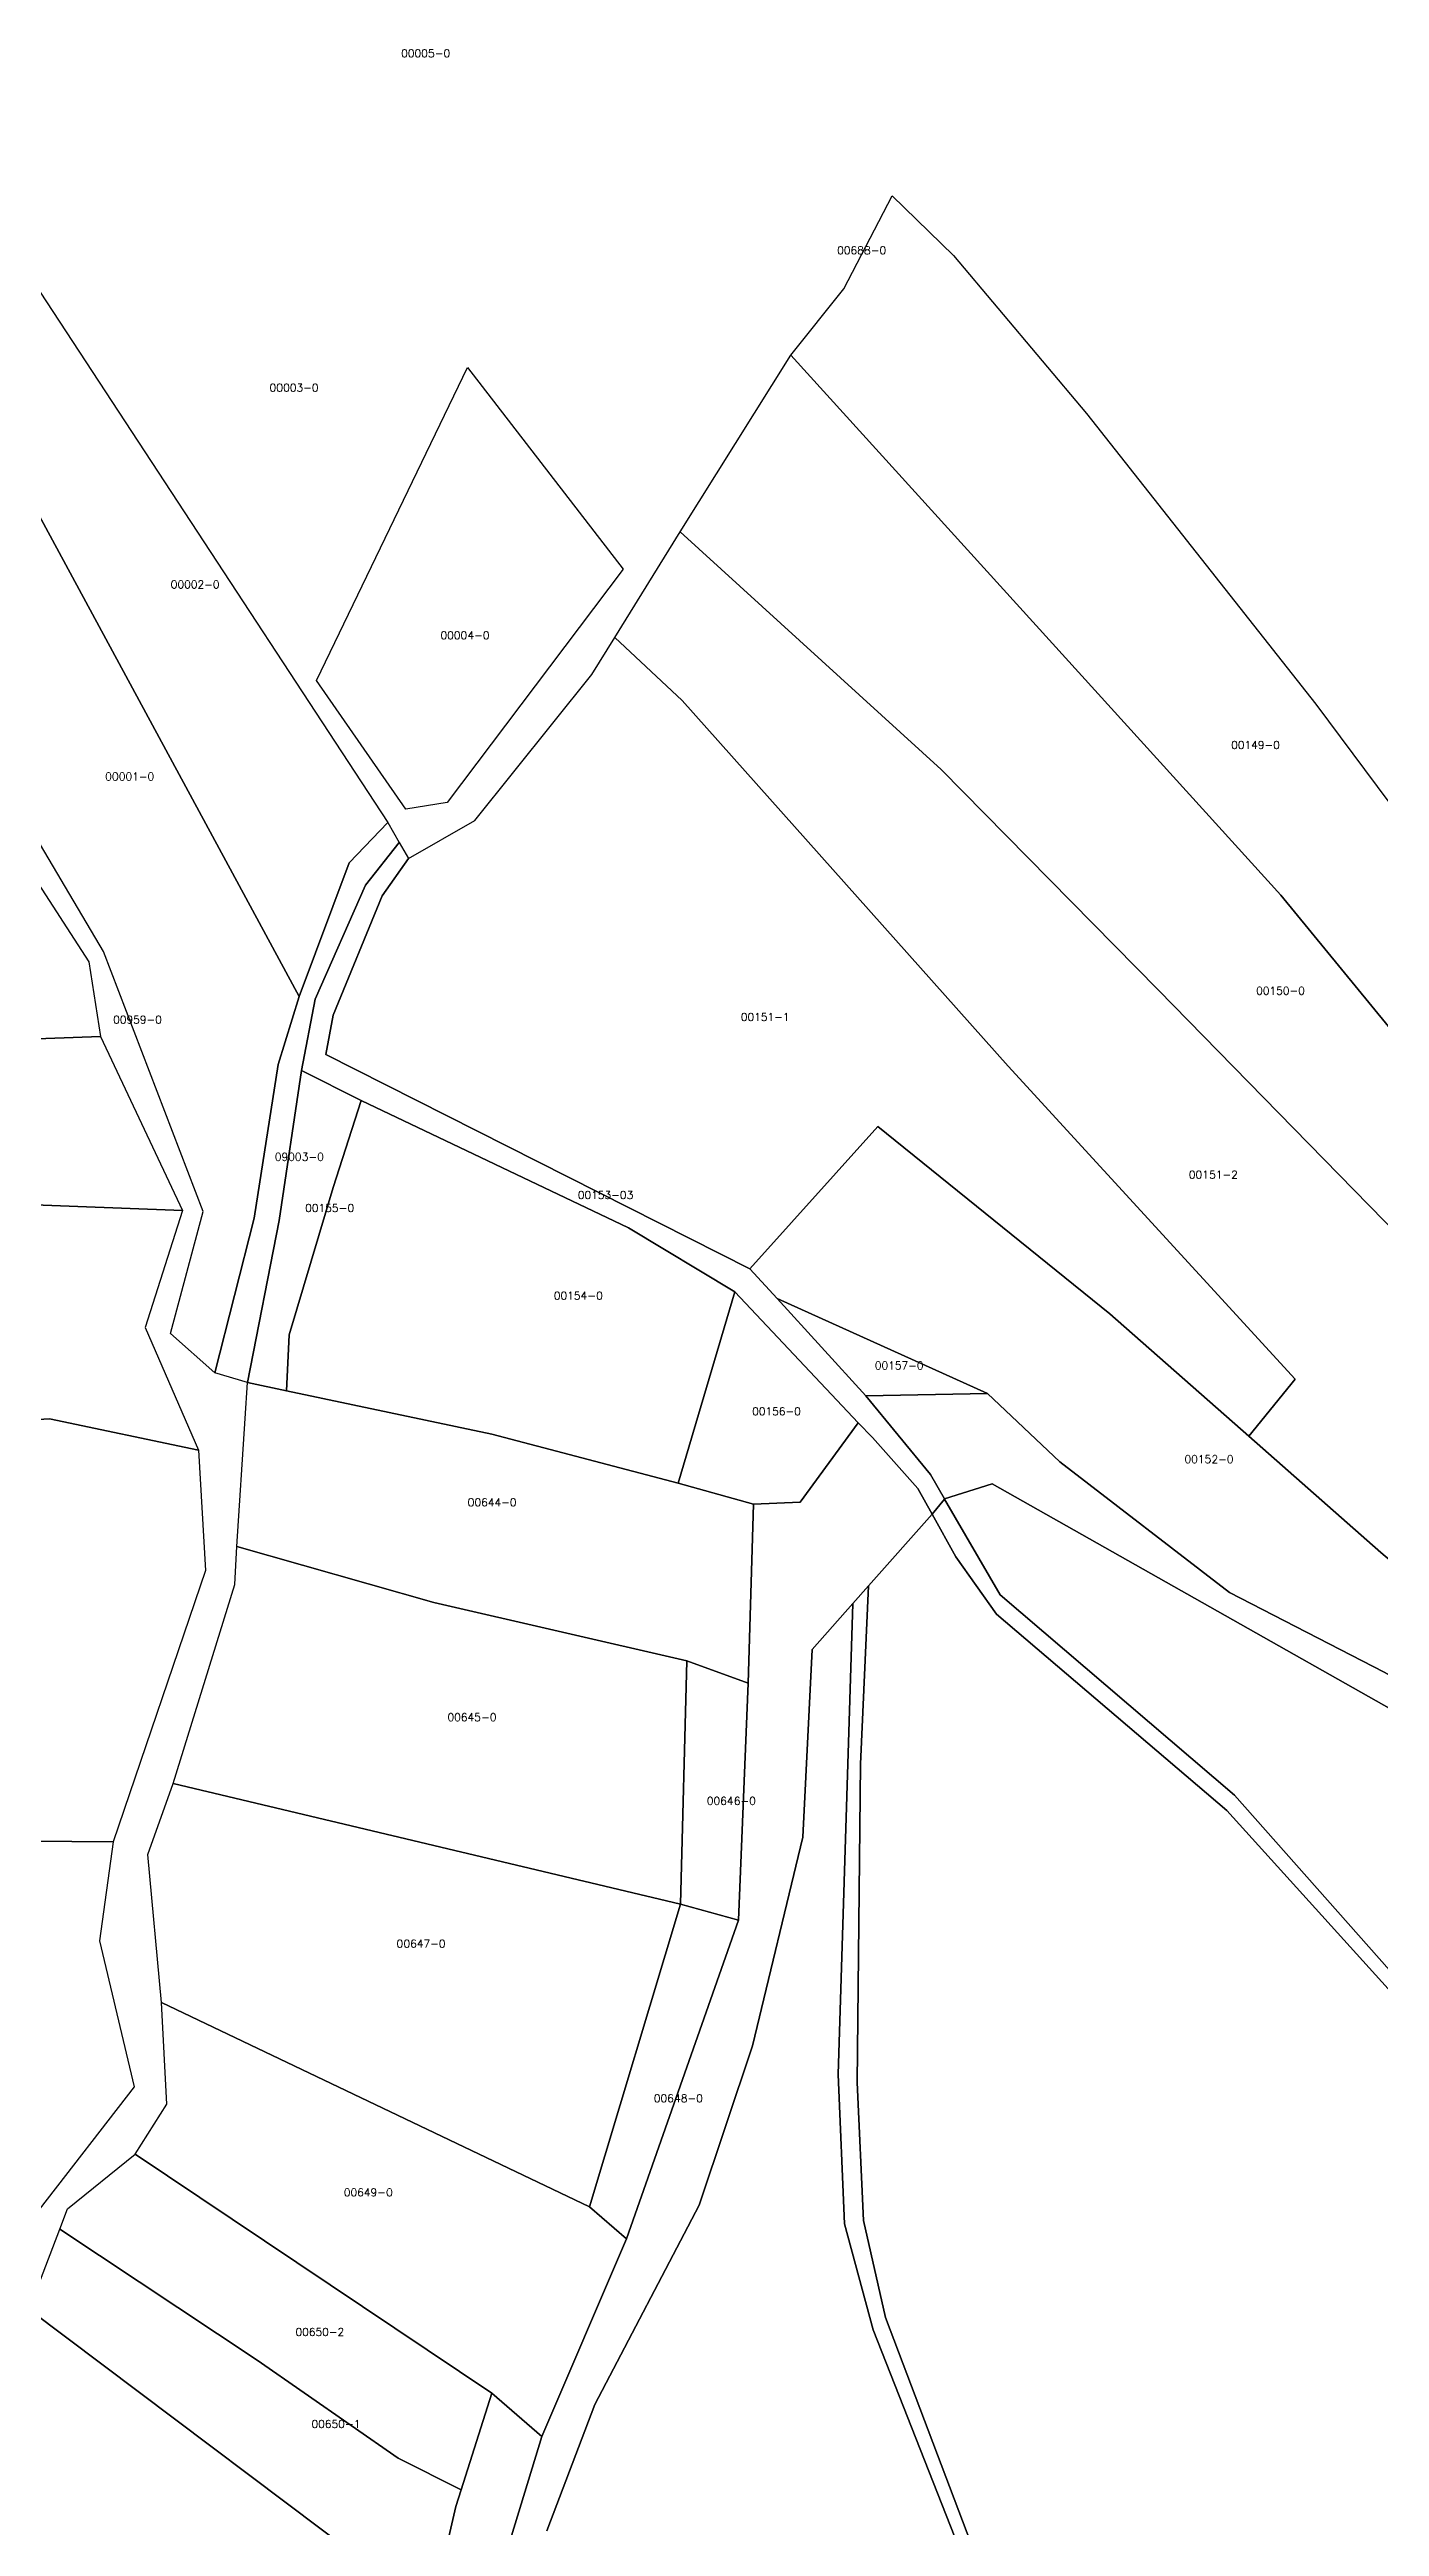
# Model space of a CAD drawing. Header units: metres. Extents: x 7423707 to 7427500, y 4706661 to 4708784.
# Drawn here: x 7425202 to 7425372.1, y 4708461.4 to 4708778.1 of the extents above; entities that cross this region are included whole.
import ezdxf

# ---------------------------------------------------------------- set-up
doc = ezdxf.new("R2010")
doc.units = ezdxf.units.M
doc.layers.add('Numrat_Parcelave', color=7, linetype='Continuous')
doc.layers.add('Parcelat_kadastrale2021', color=7, linetype='Continuous')
doc.styles.get("Standard").update_dxf_attribs({"font": 'simplex.shx'})

msp = doc.modelspace()

# ---------------------------------------------------------------- linework, layer by layer
at = {"layer": 'Parcelat_kadastrale2021'}
for points in [[(7425233.98, 4708657.02), (7425185.35, 4708746.91), (7425183.14, 4708774.05), (7425245.28, 4708679.25), (7425240.37, 4708674.09)], [(7425444.16, 4708579.77), (7425452.19, 4708568.66), (7425441.5, 4708568.02), (7425411.3, 4708606.05), (7425388.36, 4708634.73), (7425359.48, 4708669.99), (7425324, 4708709.08), (7425296.81, 4708739.03), (7425303.61, 4708747.52), (7425309.77, 4708759.42), (7425317.63, 4708751.77), (7425334.62, 4708731.59), (7425363.94, 4708694.42), (7425393.67, 4708654.48), (7425421.92, 4708611.79)], [(7425185.35, 4708746.91), (7425233.98, 4708657.02), (7425231.28, 4708648.3), (7425228.21, 4708628.66), (7425223.17, 4708608.89), (7425217.52, 4708613.92), (7425221.7, 4708629.52), (7425208.93, 4708662.79), (7425198.12, 4708681.09), (7425184.74, 4708725.05), (7425178.23, 4708734.63), (7425179.83, 4708739.66)], [(7425247.61, 4708680.97), (7425236.19, 4708697.42), (7425255.47, 4708737.45), (7425275.37, 4708711.66), (7425252.89, 4708681.83)], [(7425433.73, 4708565.75), (7425426.62, 4708573.16), (7425343.76, 4708657.85), (7425316.02, 4708686.05), (7425282.68, 4708716.46), (7425296.81, 4708739.03), (7425324, 4708709.08), (7425359.48, 4708669.99), (7425388.36, 4708634.73), (7425411.3, 4708606.05), (7425441.5, 4708568.02)], [(7425426.62, 4708573.16), (7425406.04, 4708557.45), (7425372.24, 4708585.93), (7425355.38, 4708600.77), (7425361.28, 4708608.07), (7425324.59, 4708648.12), (7425282.93, 4708694.85), (7425274.32, 4708702.94), (7425282.68, 4708716.46), (7425316.02, 4708686.05), (7425343.76, 4708657.85)], [(7425355.38, 4708600.77), (7425337.61, 4708616.42), (7425307.94, 4708640.4), (7425291.58, 4708622.21), (7425237.39, 4708649.59), (7425238.31, 4708654.64), (7425244.55, 4708669.89), (7425247.95, 4708674.67), (7425256.4, 4708679.53), (7425271.38, 4708698.18), (7425274.32, 4708702.94), (7425282.93, 4708694.85), (7425324.59, 4708648.12), (7425361.28, 4708608.07)], [(7425234.26, 4708647.57), (7425231.42, 4708628.37), (7425227.34, 4708607.66), (7425223.17, 4708608.89), (7425228.21, 4708628.66), (7425231.28, 4708648.3), (7425233.98, 4708657.02), (7425240.37, 4708674.09), (7425245.28, 4708679.25), (7425246.76, 4708676.7), (7425242.45, 4708671.27), (7425236, 4708656.67)], [(7425076.04, 4708648.18), (7425087.26, 4708677.98), (7425091.27, 4708678.38), (7425140.32, 4708675.57), (7425164.64, 4708673.97), (7425199.66, 4708672.9), (7425207.08, 4708661.47), (7425208.55, 4708651.91), (7425159.56, 4708650.11), (7425109.11, 4708648.58)], [(7425295.07, 4708618.4), (7425306.41, 4708605.93), (7425314.67, 4708595.88), (7425316.46, 4708592.78), (7425316.48, 4708592.74), (7425314.88, 4708590.83), (7425313.06, 4708594.08), (7425307.26, 4708600.61), (7425305.44, 4708602.51), (7425289.66, 4708619.27), (7425276.06, 4708627.45), (7425241.89, 4708643.71), (7425234.26, 4708647.57), (7425236, 4708656.67), (7425242.45, 4708671.27), (7425246.76, 4708676.7), (7425247.95, 4708674.67), (7425244.55, 4708669.89), (7425238.31, 4708654.64), (7425237.39, 4708649.59), (7425291.58, 4708622.21)], [(7425067.35, 4708625.73), (7425076.04, 4708648.18), (7425109.11, 4708648.58), (7425159.56, 4708650.11), (7425208.55, 4708651.91), (7425219.05, 4708629.63), (7425167.74, 4708631.6), (7425116.99, 4708627.8)], [(7425232.33, 4708606.6), (7425227.34, 4708607.66), (7425231.42, 4708628.37), (7425234.26, 4708647.57), (7425241.89, 4708643.71), (7425238.31, 4708632.6), (7425232.7, 4708613.76)], [(7425282.43, 4708594.8), (7425258.61, 4708601.03), (7425232.33, 4708606.6), (7425232.7, 4708613.76), (7425238.31, 4708632.6), (7425241.89, 4708643.71), (7425276.06, 4708627.45), (7425289.66, 4708619.27)], [(7425321.96, 4708606.25), (7425295.07, 4708618.4), (7425291.58, 4708622.21), (7425307.94, 4708640.4), (7425337.61, 4708616.42), (7425355.38, 4708600.77), (7425372.24, 4708585.93), (7425406.04, 4708557.45), (7425426.62, 4708573.16), (7425433.73, 4708565.75), (7425418.01, 4708555.06), (7425409.59, 4708549.55), (7425372.66, 4708570.61), (7425352.9, 4708580.82), (7425331.19, 4708597.5)], [(7425065.48, 4708622.38), (7425067.35, 4708625.73), (7425116.99, 4708627.8), (7425167.74, 4708631.6), (7425219.05, 4708629.63), (7425214.29, 4708614.7), (7425221.11, 4708598.98), (7425202.04, 4708602.99), (7425112.63, 4708597.8), (7425083.15, 4708595.09), (7425073.83, 4708615.89)], [(7425292.04, 4708592.09), (7425282.43, 4708594.8), (7425289.66, 4708619.27), (7425305.44, 4708602.51), (7425298, 4708592.36)], [(7425295.07, 4708618.4), (7425321.96, 4708606.25), (7425306.41, 4708605.93)], [(7425282.43, 4708594.8), (7425292.04, 4708592.09), (7425291.36, 4708569.22), (7425283.51, 4708572.06), (7425251.16, 4708579.51), (7425225.99, 4708586.68), (7425227.07, 4708603.06), (7425227.34, 4708607.66), (7425232.33, 4708606.6), (7425258.61, 4708601.03)], [(7425306.41, 4708605.93), (7425321.96, 4708606.25), (7425331.19, 4708597.5), (7425352.9, 4708580.82), (7425372.66, 4708570.61), (7425409.59, 4708549.55), (7425418.01, 4708555.06), (7425419.71, 4708552.07), (7425433.55, 4708527.45), (7425447.39, 4708502.84), (7425441.34, 4708503.85), (7425425.16, 4708535.48), (7425403.41, 4708549.02), (7425322.54, 4708594.68), (7425316.46, 4708592.78), (7425314.67, 4708595.88)], [(7425083.15, 4708595.09), (7425112.63, 4708597.8), (7425202.04, 4708602.99), (7425221.11, 4708598.98), (7425221.98, 4708583.6), (7425210.17, 4708548.92), (7425167.79, 4708549.24), (7425128.13, 4708550.11), (7425096.59, 4708548.92), (7425090.63, 4708566.59), (7425084.13, 4708588.15)], [(7425316.46, 4708592.78), (7425322.54, 4708594.68), (7425403.41, 4708549.02), (7425425.16, 4708535.48), (7425441.34, 4708503.85), (7425415.1, 4708508.25), (7425400.19, 4708511.33), (7425390.64, 4708515.54), (7425378.65, 4708526.55), (7425353.54, 4708554.9), (7425323.57, 4708580.49), (7425316.48, 4708592.74)], [(7425316.48, 4708592.74), (7425323.57, 4708580.49), (7425353.54, 4708554.9), (7425378.65, 4708526.55), (7425390.64, 4708515.54), (7425400.19, 4708511.33), (7425415.1, 4708508.25), (7425441.34, 4708503.85), (7425442.5, 4708501.59), (7425425.29, 4708504.03), (7425400.01, 4708509.52), (7425390.16, 4708513.46), (7425378.04, 4708524.75), (7425352.54, 4708552.94), (7425323.12, 4708578.02), (7425317.93, 4708585.38), (7425314.88, 4708590.83)], [(7425225.99, 4708586.68), (7425251.16, 4708579.51), (7425283.51, 4708572.06), (7425282.7, 4708540.93), (7425217.87, 4708556.36), (7425225.72, 4708581.81)], [(7425306.76, 4708581.67), (7425305.71, 4708558.85), (7425305.29, 4708518.12), (7425306.12, 4708500.51), (7425308.92, 4708488.07), (7425319.38, 4708460.51), (7425336.89, 4708417.19), (7425350.88, 4708382.69), (7425364.77, 4708356.78), (7425369.33, 4708341.24), (7425372.74, 4708324.14), (7425370.94, 4708322.89), (7425367.29, 4708341.16), (7425363.23, 4708355.51), (7425348.2, 4708381.49), (7425334.8, 4708416.82), (7425307.33, 4708486.52), (7425303.68, 4708500.06), (7425302.87, 4708519.14), (7425304.73, 4708579.39)], [(7425283.51, 4708572.06), (7425291.36, 4708569.22), (7425290.14, 4708538.9), (7425282.7, 4708540.93)], [(7425217.87, 4708556.36), (7425282.7, 4708540.93), (7425271.06, 4708502.22), (7425216.38, 4708528.35), (7425214.62, 4708547.3)], [(7425167.79, 4708549.24), (7425210.17, 4708548.92), (7425208.43, 4708536.24), (7425212.87, 4708517.6), (7425200.74, 4708501.89), (7425160.1, 4708504.71), (7425163.35, 4708525.95)], [(7425282.7, 4708540.93), (7425290.14, 4708538.9), (7425275.79, 4708498.16), (7425271.06, 4708502.22)], [(7425216.38, 4708528.35), (7425271.06, 4708502.22), (7425275.79, 4708498.16), (7425264.97, 4708472.86), (7425258.6, 4708478.4), (7425212.99, 4708508.99), (7425217.05, 4708515.36)], [(7425212.99, 4708508.99), (7425258.6, 4708478.4), (7425254.68, 4708466.05), (7425246.62, 4708470.09), (7425228.58, 4708482.61), (7425203.36, 4708499.39), (7425204.33, 4708501.96)], [(7425254.68, 4708466.05), (7425254, 4708463.92), (7425250.89, 4708450.39), (7425199.46, 4708489.1), (7425203.36, 4708499.39), (7425228.58, 4708482.61), (7425246.62, 4708470.09)], [(7425250.89, 4708450.39), (7425247.64, 4708435.23), (7425236.4, 4708404.24), (7425230.58, 4708398.15), (7425207.57, 4708379.61), (7425163.18, 4708424.14), (7425163.59, 4708441.32), (7425168.87, 4708444.57), (7425183.08, 4708468.39), (7425187.27, 4708479.9), (7425199.46, 4708489.1)], [(7425258.6, 4708478.4), (7425264.97, 4708472.86), (7425256.57, 4708445.38), (7425250.89, 4708450.39), (7425254, 4708463.92), (7425254.68, 4708466.05)]]:
    msp.add_lwpolyline(points, close=True, dxfattribs=at)
for points in [[(7425256.57, 4708445.38), (7425264.97, 4708472.86), (7425275.79, 4708498.16), (7425290.14, 4708538.9), (7425291.36, 4708569.22), (7425292.04, 4708592.09), (7425298, 4708592.36), (7425305.44, 4708602.51), (7425307.26, 4708600.61), (7425313.06, 4708594.08), (7425314.88, 4708590.83), (7425306.76, 4708581.67), (7425304.73, 4708579.39), (7425299.55, 4708573.51), (7425298.37, 4708549.5), (7425291.91, 4708522.83), (7425285.08, 4708502.46), (7425271.74, 4708476.95), (7425265.61, 4708460.81)], [(7425372.74, 4708324.14), (7425369.33, 4708341.24), (7425364.77, 4708356.78), (7425350.88, 4708382.69), (7425336.89, 4708417.19), (7425319.38, 4708460.51), (7425308.92, 4708488.07), (7425306.12, 4708500.51), (7425305.29, 4708518.12), (7425305.71, 4708558.85), (7425306.76, 4708581.67), (7425314.88, 4708590.83), (7425317.93, 4708585.38), (7425323.12, 4708578.02), (7425352.54, 4708552.94), (7425378.04, 4708524.75)], [(7425265.61, 4708460.81), (7425271.74, 4708476.95), (7425285.08, 4708502.46), (7425291.91, 4708522.83), (7425298.37, 4708549.5), (7425299.55, 4708573.51), (7425304.73, 4708579.39), (7425302.87, 4708519.14), (7425303.68, 4708500.06), (7425307.33, 4708486.52), (7425334.8, 4708416.82)]]:
    msp.add_lwpolyline(points, dxfattribs=at)

# ---------------------------------------------------------------- texts
at = {"layer": 'Numrat_Parcelave'}
for s, p in [('00005-0', (7425247, 4708777.12)), ('00688-0', (7425302.74, 4708751.93)), ('00003-0', (7425230.18, 4708734.38)), ('00002-0', (7425217.53, 4708709.21)), ('00004-0', (7425252.03, 4708702.7)), ('00149-0', (7425353.1, 4708688.68)), ('00001-0', (7425209.17, 4708684.65)), ('00150-0', (7425356.29, 4708657.25)), ('00959-0', (7425210.16, 4708653.55)), ('00151-1', (7425290.41, 4708653.89)), ('09003-0', (7425230.85, 4708636.01)), ('00151-2', (7425347.71, 4708633.73)), ('00153-03', (7425269.57, 4708631.14)), ('00155-0', (7425234.72, 4708629.47)), ('00154-0', (7425266.51, 4708618.26)), ('00157-0', (7425307.54, 4708609.33)), ('00156-0', (7425291.86, 4708603.47)), ('00152-0', (7425347.15, 4708597.35)), ('00644-0', (7425255.5, 4708591.82)), ('00645-0', (7425252.92, 4708564.35)), ('00646-0', (7425286.08, 4708553.65)), ('00647-0', (7425246.42, 4708535.39)), ('00648-0', (7425279.31, 4708515.62)), ('00649-0', (7425239.66, 4708503.58)), ('00650-2', (7425233.47, 4708485.74)), ('00650-1', (7425235.53, 4708473.96))]:
    msp.add_text(s, height=1, dxfattribs=at).set_placement(p)

doc.saveas('drawing.dxf')
